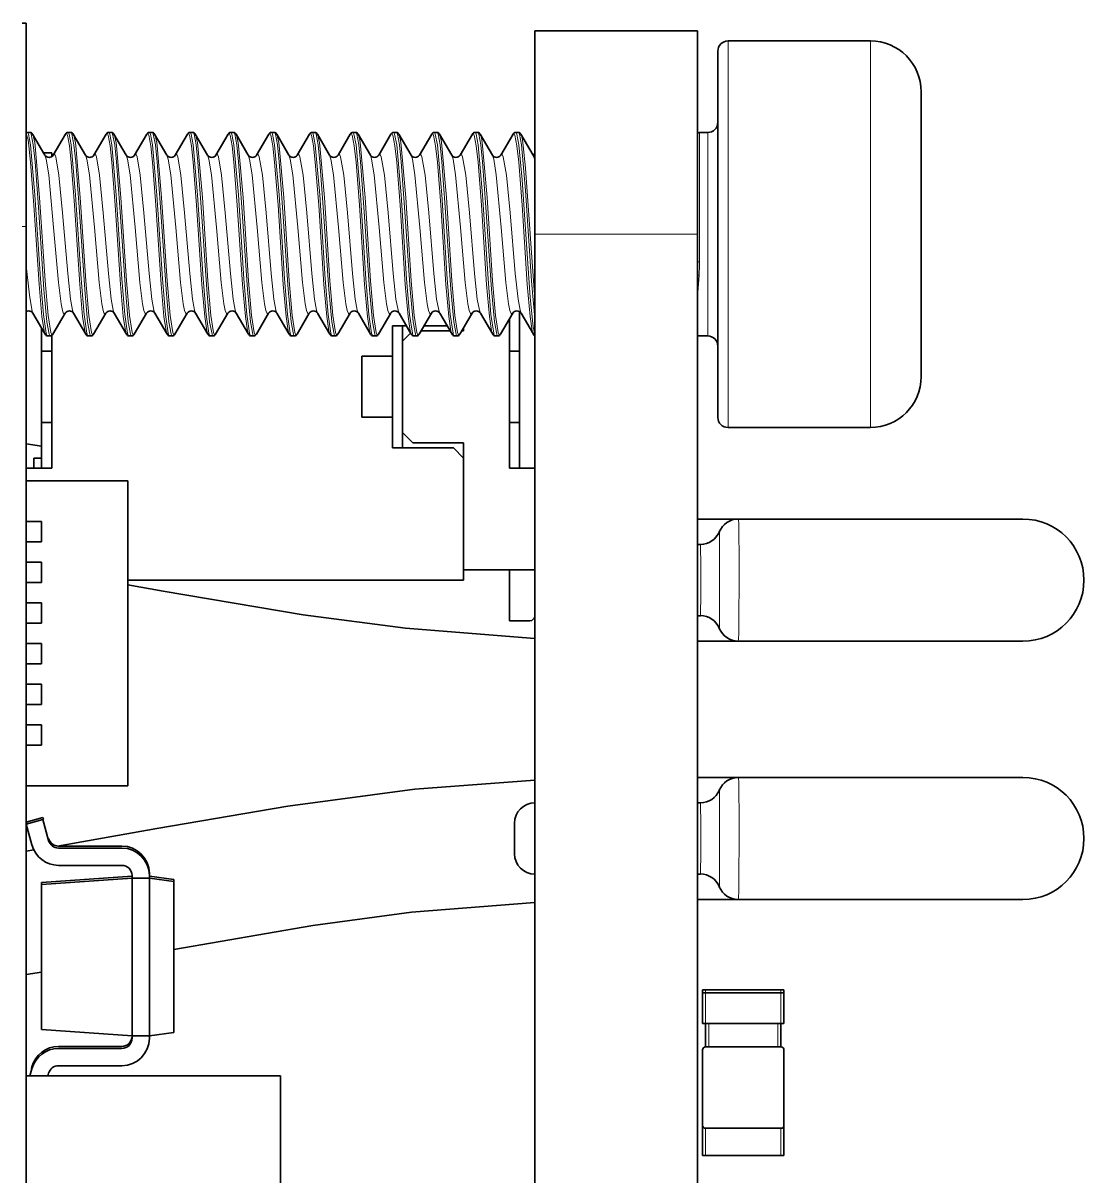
# Model space of a CAD drawing. Extents: x 370 to 946, y 143 to 764.
# Drawn here: x 832.48 to 842.91, y 425.09 to 436.43 of the extents above; entities that cross this region are included whole.
import ezdxf

# ---------------------------------------------------------------- set-up
doc = ezdxf.new("R2010")
doc.units = 0

msp = doc.modelspace()

# ---------------------------------------------------------------- linework, layer by layer
at = {"color": 7, "lineweight": 35, "ltscale": 0.001021}
msp.add_line((832.514, 436.432), (832.473, 436.432), dxfattribs=at)
at = {"color": 7, "lineweight": 35, "ltscale": 0.05}
for p, q in [((832.514, 434.432), (832.514, 436.432)), ((837.514, 434.356), (837.514, 436.356)), ((839.114, 434.356), (839.114, 436.356))]:
    msp.add_line(p, q, dxfattribs=at)
at = {"color": 7, "lineweight": 35, "ltscale": 0.039999}
msp.add_line((837.514, 436.356), (839.114, 436.356), dxfattribs=at)
at = {"color": 7, "lineweight": 13, "ltscale": 0.005815}
for p, q in [((839.414, 436.024), (839.414, 436.256)), ((840.814, 436.024), (840.814, 436.256))]:
    msp.add_line(p, q, dxfattribs=at)
at = {"color": 7, "lineweight": 35, "ltscale": 0.034999}
for p, q in [((839.414, 436.256), (840.814, 436.256)), ((839.414, 432.456), (840.814, 432.456))]:
    msp.add_line(p, q, dxfattribs=at)
at = {"color": 7, "lineweight": 35, "ltscale": 0.005508}
msp.add_line((839.314, 435.936), (839.314, 436.156), dxfattribs=at)
at = {"color": 7, "lineweight": 13, "ltscale": 0.089185}
for p, q in [((839.414, 432.456), (839.414, 436.024)), ((840.814, 432.456), (840.814, 436.024))]:
    msp.add_line(p, q, dxfattribs=at)
at = {"color": 7, "lineweight": 35, "ltscale": 0.084492}
msp.add_line((839.314, 432.556), (839.314, 435.936), dxfattribs=at)
at = {"color": 7, "lineweight": 35, "ltscale": 0.004285}
msp.add_line((841.314, 435.585), (841.314, 435.756), dxfattribs=at)
at = {"color": 7, "lineweight": 35, "ltscale": 0.065715}
msp.add_line((841.314, 432.956), (841.314, 435.585), dxfattribs=at)
at = {"color": 7, "lineweight": 35, "ltscale": 0.000277936}
msp.add_line((832.525, 435.356), (832.514, 435.354), dxfattribs=at)
at = {"color": 7, "lineweight": 35, "ltscale": 0.000669861}
for p, q in [((832.525, 435.356), (832.551, 435.356)), ((833.725, 435.356), (833.751, 435.356)), ((834.525, 435.356), (834.551, 435.356)), ((835.725, 435.356), (835.751, 435.356)), ((836.525, 435.356), (836.551, 435.356)), ((832.725, 433.356), (832.751, 433.356)), ((833.525, 433.356), (833.551, 433.356)), ((834.725, 433.356), (834.751, 433.356)), ((835.525, 433.356), (835.551, 433.356)), ((836.725, 433.356), (836.751, 433.356))]:
    msp.add_line(p, q, dxfattribs=at)
at = {"color": 7, "lineweight": 35, "ltscale": 0.006017}
for p, q in [((832.576, 435.34), (832.697, 435.132)), ((832.9, 435.34), (832.779, 435.132)), ((833.376, 435.34), (833.497, 435.132)), ((833.7, 435.34), (833.579, 435.132)), ((834.1, 435.34), (833.979, 435.132)), ((834.176, 435.34), (834.297, 435.132)), ((834.5, 435.34), (834.379, 435.132)), ((834.576, 435.34), (834.697, 435.132)), ((834.9, 435.34), (834.779, 435.132)), ((835.376, 435.34), (835.497, 435.132)), ((835.7, 435.34), (835.579, 435.132)), ((836.1, 435.34), (835.979, 435.132)), ((836.176, 435.34), (836.297, 435.132)), ((836.5, 435.34), (836.379, 435.132)), ((836.576, 435.34), (836.697, 435.132)), ((836.9, 435.34), (836.779, 435.132)), ((837.376, 435.34), (837.497, 435.132)), ((833.176, 433.373), (833.297, 433.581)), ((833.576, 433.373), (833.697, 433.581)), ((834.376, 433.373), (834.497, 433.581)), ((835.176, 433.373), (835.297, 433.581)), ((835.576, 433.373), (835.697, 433.581)), ((836.376, 433.373), (836.497, 433.581)), ((837.176, 433.373), (837.297, 433.581))]:
    msp.add_line(p, q, dxfattribs=at)
at = {"color": 7, "lineweight": 35, "ltscale": 0.000671387}
for p, q in [((832.925, 435.356), (832.951, 435.356)), ((833.325, 435.356), (833.351, 435.356)), ((834.125, 435.356), (834.151, 435.356)), ((834.925, 435.356), (834.951, 435.356)), ((835.325, 435.356), (835.351, 435.356)), ((836.125, 435.356), (836.151, 435.356)), ((836.925, 435.356), (836.951, 435.356)), ((837.325, 435.356), (837.351, 435.356)), ((833.125, 433.356), (833.151, 433.356)), ((833.925, 433.356), (833.951, 433.356)), ((834.325, 433.356), (834.351, 433.356)), ((835.125, 433.356), (835.151, 433.356)), ((835.925, 433.356), (835.951, 433.356)), ((836.325, 433.356), (836.351, 433.356)), ((837.125, 433.356), (837.151, 433.356))]:
    msp.add_line(p, q, dxfattribs=at)
at = {"color": 7, "lineweight": 35, "ltscale": 0.006018}
for p, q in [((832.976, 435.34), (833.097, 435.132)), ((833.3, 435.34), (833.179, 435.132)), ((833.776, 435.34), (833.897, 435.132)), ((834.976, 435.34), (835.097, 435.132)), ((835.3, 435.34), (835.179, 435.132)), ((835.776, 435.34), (835.897, 435.132)), ((836.976, 435.34), (837.097, 435.132)), ((837.3, 435.34), (837.179, 435.132)), ((832.7, 433.372), (832.579, 433.581)), ((832.776, 433.373), (832.897, 433.581)), ((833.1, 433.372), (832.979, 433.581)), ((833.5, 433.372), (833.379, 433.581)), ((833.9, 433.372), (833.779, 433.581)), ((833.976, 433.373), (834.097, 433.581)), ((834.7, 433.372), (834.579, 433.581)), ((834.776, 433.373), (834.897, 433.581)), ((835.1, 433.372), (834.979, 433.581)), ((835.5, 433.372), (835.379, 433.581)), ((835.9, 433.372), (835.779, 433.581)), ((835.976, 433.373), (836.097, 433.581)), ((836.7, 433.372), (836.579, 433.581)), ((836.776, 433.373), (836.897, 433.581)), ((837.1, 433.372), (836.979, 433.581)), ((837.5, 433.372), (837.379, 433.581))]:
    msp.add_line(p, q, dxfattribs=at)
at = {"color": 7, "lineweight": 13, "ltscale": 0.003061}
for p, q in [((839.134, 435.234), (839.134, 435.356)), ((839.214, 435.234), (839.214, 435.356))]:
    msp.add_line(p, q, dxfattribs=at)
at = {"color": 7, "lineweight": 35, "ltscale": 0.002}
msp.add_line((839.134, 435.356), (839.214, 435.356), dxfattribs=at)
at = {"color": 7, "lineweight": 13, "ltscale": 0.028771}
msp.add_line((839.134, 434.083), (839.134, 435.234), dxfattribs=at)
at = {"color": 7, "lineweight": 13, "ltscale": 0.046939}
msp.add_line((839.214, 433.356), (839.214, 435.234), dxfattribs=at)
at = {"color": 7, "lineweight": 35, "ltscale": 0.002022}
msp.add_line((832.683, 435.156), (832.764, 435.156), dxfattribs=at)
at = {"color": 7, "lineweight": 35, "ltscale": 0.000963593}
msp.add_line((832.764, 435.156), (832.764, 435.118), dxfattribs=at)
at = {"color": 7, "lineweight": 35, "ltscale": 0.000407353}
msp.add_line((837.486, 435.151), (837.499, 435.142), dxfattribs=at)
msp.add_line((837.486, 435.151), (837.499, 435.142), dxfattribs=at)
msp.add_line((837.486, 435.151), (837.499, 435.142), dxfattribs=at)
msp.add_line((837.486, 435.151), (837.499, 435.142), dxfattribs=at)
msp.add_line((837.486, 435.151), (837.499, 435.142), dxfattribs=at)
at = {"color": 7, "lineweight": 13, "ltscale": 0.001021}
msp.add_line((832.514, 434.432), (832.473, 434.432), dxfattribs=at)
at = {"color": 7, "lineweight": 35, "ltscale": 0.301142}
msp.add_line((832.514, 422.386), (832.514, 434.432), dxfattribs=at)
at = {"color": 7, "lineweight": 13, "ltscale": 0.039999}
msp.add_line((837.514, 434.356), (839.114, 434.356), dxfattribs=at)
at = {"color": 7, "lineweight": 35, "ltscale": 0.300027}
msp.add_line((837.514, 434.356), (837.514, 422.355), dxfattribs=at)
at = {"color": 7, "lineweight": 35, "ltscale": 0.300185}
msp.add_line((839.114, 434.356), (839.114, 422.349), dxfattribs=at)
at = {"color": 7, "lineweight": 13, "ltscale": 0.005372}
msp.add_line((839.13, 433.954), (839.114, 433.74), dxfattribs=at)
at = {"color": 7, "lineweight": 35, "ltscale": 0.006019}
for p, q in [((834.3, 433.372), (834.179, 433.581)), ((836.3, 433.372), (836.179, 433.581))]:
    msp.add_line(p, q, dxfattribs=at)
at = {"color": 7, "lineweight": 35, "ltscale": 0.036679}
msp.add_line((837.264, 432.056), (837.264, 433.524), dxfattribs=at)
msp.add_line((837.264, 432.056), (837.264, 433.524), dxfattribs=at)
at = {"color": 7, "lineweight": 35, "ltscale": 0.009713}
msp.add_line((837.364, 433.595), (837.364, 433.206), dxfattribs=at)
msp.add_line((837.364, 433.595), (837.364, 433.206), dxfattribs=at)
at = {"color": 7, "lineweight": 35, "ltscale": 0.005717}
msp.add_line((832.664, 433.435), (832.664, 433.206), dxfattribs=at)
at = {"color": 7, "lineweight": 35, "ltscale": 0.009468}
msp.add_line((832.664, 433.056), (832.664, 433.435), dxfattribs=at)
at = {"color": 7, "lineweight": 35, "ltscale": 0.0075}
for p, q in [((836.114, 433.456), (836.114, 433.156)), ((836.114, 433.156), (835.814, 433.156)), ((835.814, 432.556), (836.114, 432.556)), ((836.114, 432.556), (836.114, 432.256)), ((837.314, 428.566), (837.314, 428.266)), ((839.164, 426.898), (839.164, 426.598)), ((839.964, 426.898), (839.964, 426.598)), ((839.164, 425.598), (839.164, 425.298)), ((839.964, 425.598), (839.964, 425.298))]:
    msp.add_line(p, q, dxfattribs=at)
at = {"color": 7, "lineweight": 35, "ltscale": 0.003441}
msp.add_line((836.251, 433.456), (836.114, 433.456), dxfattribs=at)
at = {"color": 7, "lineweight": 35, "ltscale": 0.003751}
for p, q in [((836.214, 433.456), (836.214, 433.306)), ((836.214, 433.456), (836.214, 433.306)), ((837.514, 432.056), (837.364, 432.056)), ((837.364, 432.056), (837.514, 432.056)), ((832.514, 431.932), (832.664, 431.932)), ((832.514, 431.532), (832.664, 431.532)), ((832.664, 431.532), (832.514, 431.532)), ((832.514, 431.332), (832.664, 431.332)), ((832.664, 431.332), (832.514, 431.332)), ((832.514, 431.132), (832.664, 431.132)), ((832.664, 431.132), (832.514, 431.132)), ((832.514, 430.932), (832.664, 430.932)), ((832.664, 430.932), (832.514, 430.932)), ((832.514, 430.732), (832.664, 430.732)), ((832.664, 430.732), (832.514, 430.732)), ((832.514, 430.532), (832.664, 430.532)), ((832.664, 430.532), (832.514, 430.532)), ((832.514, 430.332), (832.664, 430.332)), ((832.664, 430.332), (832.514, 430.332)), ((832.514, 430.132), (832.664, 430.132)), ((832.664, 430.132), (832.514, 430.132)), ((832.514, 429.932), (832.664, 429.932)), ((832.664, 429.932), (832.514, 429.932)), ((832.514, 429.732), (832.664, 429.732)), ((832.664, 429.732), (832.514, 429.732)), ((832.514, 429.532), (832.664, 429.532)), ((832.664, 429.532), (832.514, 429.532)), ((832.514, 429.332), (832.664, 429.332)), ((832.664, 429.332), (832.514, 429.332))]:
    msp.add_line(p, q, dxfattribs=at)
at = {"color": 7, "lineweight": 35, "ltscale": 0.03}
for p, q in [((836.214, 433.456), (836.214, 432.256)), ((836.814, 430.956), (836.814, 432.156))]:
    msp.add_line(p, q, dxfattribs=at)
at = {"color": 7, "lineweight": 35, "ltscale": 0.007121}
for p, q in [((836.68, 433.406), (836.396, 433.406)), ((836.68, 433.406), (836.396, 433.406)), ((836.396, 433.406), (836.68, 433.406))]:
    msp.add_line(p, q, dxfattribs=at)
at = {"color": 7, "lineweight": 35, "ltscale": 0.005667}
msp.add_line((836.651, 433.456), (836.425, 433.456), dxfattribs=at)
at = {"color": 7, "lineweight": 35, "ltscale": 0.000453186}
for p, q in [((836.814, 433.406), (836.796, 433.406)), ((836.814, 433.406), (836.796, 433.406)), ((836.796, 433.406), (836.814, 433.406))]:
    msp.add_line(p, q, dxfattribs=at)
at = {"color": 7, "lineweight": 35, "ltscale": 0.000780487}
for p, q in [((836.814, 433.438), (836.814, 433.406)), ((836.814, 433.438), (836.814, 433.406)), ((836.814, 433.406), (836.814, 433.438))]:
    msp.add_line(p, q, dxfattribs=at)
at = {"color": 7, "lineweight": 35, "ltscale": 0.032584}
msp.add_line((832.764, 432.056), (832.764, 433.36), dxfattribs=at)
at = {"color": 7, "lineweight": 35, "ltscale": 0.002791}
msp.add_line((836.293, 433.385), (836.214, 433.306), dxfattribs=at)
msp.add_line((836.293, 433.385), (836.214, 433.306), dxfattribs=at)
msp.add_line((836.293, 433.385), (836.214, 433.306), dxfattribs=at)
at = {"color": 7, "lineweight": 35, "ltscale": 0.0225}
msp.add_line((836.214, 433.306), (836.214, 432.406), dxfattribs=at)
msp.add_line((836.214, 433.306), (836.214, 432.406), dxfattribs=at)
at = {"color": 7, "lineweight": 35, "ltscale": 0.000281082}
msp.add_line((839.125, 433.356), (839.114, 433.359), dxfattribs=at)
at = {"color": 7, "lineweight": 35, "ltscale": 0.002229}
msp.add_line((839.125, 433.356), (839.214, 433.356), dxfattribs=at)
at = {"color": 7, "lineweight": 35, "ltscale": 0.0175}
for p, q in [((832.664, 433.206), (832.664, 432.506)), ((832.764, 433.206), (832.764, 432.506)), ((836.214, 433.206), (836.214, 432.506)), ((836.214, 432.506), (836.214, 433.206)), ((837.364, 433.206), (837.364, 432.506)), ((837.364, 433.206), (837.364, 432.506)), ((837.514, 431.056), (836.814, 431.056)), ((837.514, 431.056), (836.814, 431.056))]:
    msp.add_line(p, q, dxfattribs=at)
at = {"color": 7, "lineweight": 35, "ltscale": 0.002499}
for p, q in [((832.764, 433.206), (832.664, 433.206)), ((837.264, 433.206), (837.364, 433.206)), ((837.264, 433.206), (837.364, 433.206)), ((832.764, 432.506), (832.664, 432.506)), ((837.364, 432.506), (837.264, 432.506)), ((837.364, 432.506), (837.264, 432.506)), ((837.364, 432.506), (837.264, 432.506)), ((837.364, 432.056), (837.264, 432.056))]:
    msp.add_line(p, q, dxfattribs=at)
at = {"color": 7, "lineweight": 35, "ltscale": 0.015}
for p, q in [((835.814, 433.156), (835.814, 432.556)), ((836.114, 432.556), (836.114, 433.156))]:
    msp.add_line(p, q, dxfattribs=at)
at = {"color": 7, "lineweight": 35, "ltscale": 0.0125}
for p, q in [((832.664, 432.656), (832.664, 432.156)), ((836.314, 432.306), (836.814, 432.306)), ((836.314, 432.306), (836.814, 432.306)), ((837.264, 430.556), (837.264, 431.056)), ((837.264, 430.556), (837.264, 431.056)), ((837.264, 430.556), (837.264, 431.056)), ((837.264, 430.556), (837.264, 431.056)), ((837.264, 430.556), (837.264, 431.056)), ((837.264, 430.556), (837.264, 431.056)), ((837.264, 430.556), (837.264, 431.056)), ((837.264, 430.556), (837.264, 431.056)), ((837.264, 430.556), (837.264, 431.056)), ((837.264, 430.556), (837.264, 431.056)), ((837.264, 430.556), (837.264, 431.056)), ((837.264, 430.556), (837.264, 431.056)), ((837.264, 430.556), (837.264, 431.056)), ((837.264, 430.556), (837.264, 431.056)), ((837.264, 430.556), (837.264, 431.056)), ((837.264, 430.556), (837.264, 431.056)), ((837.264, 430.556), (837.264, 431.056)), ((837.264, 430.556), (837.264, 431.056)), ((837.264, 430.556), (837.264, 431.056)), ((837.264, 430.556), (837.264, 431.056)), ((837.264, 430.556), (837.264, 431.056)), ((837.264, 430.556), (837.264, 431.056)), ((837.264, 430.556), (837.264, 431.056)), ((837.264, 430.556), (837.264, 431.056)), ((837.264, 430.556), (837.264, 431.056)), ((837.264, 430.556), (837.264, 431.056)), ((837.264, 430.556), (837.264, 431.056)), ((837.264, 430.556), (837.264, 431.056)), ((837.264, 430.556), (837.264, 431.056)), ((837.264, 430.556), (837.264, 431.056)), ((837.264, 430.556), (837.264, 431.056)), ((837.264, 430.556), (837.264, 431.056)), ((837.264, 430.556), (837.264, 431.056)), ((837.264, 430.556), (837.264, 431.056)), ((837.264, 430.556), (837.264, 431.056)), ((837.264, 430.556), (837.264, 431.056)), ((837.264, 430.556), (837.264, 431.056))]:
    msp.add_line(p, q, dxfattribs=at)
at = {"color": 7, "lineweight": 35, "ltscale": 0.01125}
for p, q in [((832.664, 432.506), (832.664, 432.056)), ((837.364, 432.506), (837.364, 432.056)), ((837.364, 432.506), (837.364, 432.056)), ((837.514, 430.606), (837.514, 431.056)), ((837.514, 430.606), (837.514, 431.056))]:
    msp.add_line(p, q, dxfattribs=at)
at = {"color": 7, "lineweight": 35, "ltscale": 0.003535}
for p, q in [((836.214, 432.406), (836.314, 432.306)), ((836.214, 432.406), (836.314, 432.306)), ((836.214, 432.406), (836.314, 432.306)), ((836.814, 432.156), (836.714, 432.256))]:
    msp.add_line(p, q, dxfattribs=at)
at = {"color": 7, "lineweight": 35, "ltscale": 0.00375}
for p, q in [((836.214, 432.406), (836.214, 432.256)), ((836.214, 432.406), (836.214, 432.256)), ((836.814, 432.306), (836.814, 432.156)), ((836.814, 432.306), (836.814, 432.156)), ((836.814, 432.306), (836.814, 432.156))]:
    msp.add_line(p, q, dxfattribs=at)
at = {"color": 7, "lineweight": 35, "ltscale": 0.003796}
for p, q in [((832.664, 432.272), (832.514, 432.295)), ((832.664, 427.101), (832.514, 427.078))]:
    msp.add_line(p, q, dxfattribs=at)
at = {"color": 7, "lineweight": 35, "ltscale": 0.001875}
msp.add_line((832.589, 432.156), (832.664, 432.156), dxfattribs=at)
at = {"color": 7, "lineweight": 35, "ltscale": 0.0025}
msp.add_line((832.589, 432.156), (832.589, 432.056), dxfattribs=at)
at = {"color": 7, "lineweight": 35, "ltscale": 0.015001}
msp.add_line((836.114, 432.256), (836.714, 432.256), dxfattribs=at)
at = {"color": 7, "lineweight": 35, "ltscale": 0.00625}
for p, q in [((832.514, 432.056), (832.764, 432.056)), ((837.514, 432.056), (837.264, 432.056)), ((837.514, 432.056), (837.264, 432.056))]:
    msp.add_line(p, q, dxfattribs=at)
at = {"color": 7, "lineweight": 35, "ltscale": 0.003749}
msp.add_line((837.364, 432.056), (837.514, 432.056), dxfattribs=at)
at = {"color": 7, "lineweight": 35, "ltscale": 0.025}
for p, q in [((837.514, 432.056), (837.514, 431.056)), ((837.514, 432.056), (837.514, 431.056)), ((833.514, 431.932), (832.514, 431.932)), ((833.514, 428.932), (832.514, 428.932))]:
    msp.add_line(p, q, dxfattribs=at)
at = {"color": 7, "lineweight": 35, "ltscale": 0.075}
msp.add_line((833.514, 431.932), (833.514, 428.932), dxfattribs=at)
at = {"color": 7, "lineweight": 35, "ltscale": 0.005}
for p, q in [((832.664, 431.332), (832.664, 431.532)), ((832.664, 431.332), (832.664, 431.532)), ((832.664, 430.932), (832.664, 431.132)), ((832.664, 430.932), (832.664, 431.132)), ((832.664, 430.532), (832.664, 430.732)), ((832.664, 430.532), (832.664, 430.732)), ((837.464, 430.556), (837.264, 430.556)), ((837.464, 430.556), (837.264, 430.556)), ((832.664, 430.132), (832.664, 430.332)), ((832.664, 430.132), (832.664, 430.332)), ((832.664, 429.732), (832.664, 429.932)), ((832.664, 429.732), (832.664, 429.932)), ((832.664, 429.332), (832.664, 429.532)), ((832.664, 429.332), (832.664, 429.532))]:
    msp.add_line(p, q, dxfattribs=at)
at = {"color": 7, "lineweight": 35, "ltscale": 0.08}
for p, q in [((839.114, 431.556), (842.314, 431.556)), ((839.114, 429.016), (842.314, 429.016))]:
    msp.add_line(p, q, dxfattribs=at)
at = {"color": 7, "lineweight": 35, "ltscale": 0.07}
for p, q in [((839.514, 431.556), (842.314, 431.556)), ((839.514, 430.356), (842.314, 430.356)), ((839.514, 429.016), (842.314, 429.016)), ((839.514, 427.816), (842.314, 427.816))]:
    msp.add_line(p, q, dxfattribs=at)
at = {"color": 7, "lineweight": 35, "ltscale": 0.00072937}
for p, q in [((839.143, 431.306), (839.114, 431.306)), ((839.143, 430.606), (839.114, 430.606)), ((839.143, 428.766), (839.114, 428.766)), ((839.143, 428.066), (839.114, 428.066))]:
    msp.add_line(p, q, dxfattribs=at)
at = {"color": 7, "lineweight": 35, "ltscale": 0.0825}
msp.add_line((836.814, 430.956), (833.514, 430.956), dxfattribs=at)
at = {"color": 7, "lineweight": 35, "ltscale": 0.010001}
for p, q in [((839.114, 430.356), (839.514, 430.356)), ((839.114, 427.816), (839.514, 427.816))]:
    msp.add_line(p, q, dxfattribs=at)
at = {"color": 7, "lineweight": 13, "ltscale": 0.0175}
msp.add_line((837.514, 428.766), (837.514, 428.066), dxfattribs=at)
at = {"color": 7, "lineweight": 35, "ltscale": 0.004249}
for p, q in [((832.678, 428.622), (832.514, 428.578)), ((832.678, 428.602), (832.514, 428.558))]:
    msp.add_line(p, q, dxfattribs=at)
at = {"color": 7, "lineweight": 35, "ltscale": 0.000482656}
for p, q in [((832.514, 428.578), (832.519, 428.559)), ((832.564, 426.153), (832.569, 426.172))]:
    msp.add_line(p, q, dxfattribs=at)
at = {"color": 7, "lineweight": 35, "ltscale": 0.005329}
for p, q in [((832.514, 428.558), (832.569, 428.352)), ((832.733, 428.396), (832.678, 428.602))]:
    msp.add_line(p, q, dxfattribs=at)
at = {"color": 7, "lineweight": 35, "ltscale": 0.000483393}
msp.add_line((832.683, 428.603), (832.678, 428.622), dxfattribs=at)
at = {"color": 7, "lineweight": 35, "ltscale": 0.001848}
msp.add_line((832.587, 428.304), (832.514, 428.292), dxfattribs=at)
at = {"color": 7, "lineweight": 35, "ltscale": 0.015601}
for p, q in [((833.454, 428.342), (832.83, 428.342)), ((833.454, 428.322), (832.83, 428.322)), ((832.83, 428.152), (833.454, 428.152)), ((832.83, 426.372), (833.454, 426.372)), ((832.83, 426.352), (833.454, 426.352)), ((833.454, 426.182), (832.83, 426.182))]:
    msp.add_line(p, q, dxfattribs=at)
at = {"color": 7, "lineweight": 35, "ltscale": 0.00062561}
for p, q in [((833.724, 428.047), (833.724, 428.072)), ((833.554, 426.452), (833.554, 426.477)), ((833.724, 426.477), (833.724, 426.452))]:
    msp.add_line(p, q, dxfattribs=at)
at = {"color": 7, "lineweight": 35, "ltscale": 0.022303}
for p, q in [((832.664, 427.984), (833.554, 428.047)), ((832.664, 427.964), (833.554, 428.027)), ((832.664, 426.539), (833.554, 426.477))]:
    msp.add_line(p, q, dxfattribs=at)
at = {"color": 7, "lineweight": 35, "ltscale": 0.000499725}
for p, q in [((832.664, 427.964), (832.664, 427.984)), ((833.554, 428.047), (833.554, 428.027)), ((833.964, 428.013), (833.964, 427.993))]:
    msp.add_line(p, q, dxfattribs=at)
at = {"color": 7, "lineweight": 35, "ltscale": 0.035638}
msp.add_line((832.664, 426.539), (832.664, 427.964), dxfattribs=at)
at = {"color": 7, "lineweight": 35, "ltscale": 0.000624847}
for p, q in [((833.554, 428.052), (833.554, 428.027)), ((833.724, 428.027), (833.724, 428.052))]:
    msp.add_line(p, q, dxfattribs=at)
at = {"color": 7, "lineweight": 35, "ltscale": 0.03875}
for p, q in [((833.554, 428.027), (833.554, 426.477)), ((833.724, 428.027), (833.724, 426.477))]:
    msp.add_line(p, q, dxfattribs=at)
at = {"color": 7, "lineweight": 35, "ltscale": 0.004251}
for p, q in [((833.724, 428.027), (833.554, 428.027)), ((833.724, 428.027), (833.554, 428.027)), ((833.724, 426.477), (833.554, 426.477))]:
    msp.add_line(p, q, dxfattribs=at)
at = {"color": 7, "lineweight": 35, "ltscale": 0.006059}
for p, q in [((833.964, 428.013), (833.724, 428.047)), ((833.964, 427.993), (833.724, 428.027)), ((833.964, 426.51), (833.724, 426.477))]:
    msp.add_line(p, q, dxfattribs=at)
at = {"color": 7, "lineweight": 35, "ltscale": 0.037064}
msp.add_line((833.964, 427.993), (833.964, 426.51), dxfattribs=at)
at = {"color": 7, "lineweight": 35, "ltscale": 0.000749207}
for p, q in [((839.164, 426.928), (839.194, 426.928)), ((839.164, 426.898), (839.194, 426.898)), ((839.164, 426.598), (839.194, 426.598)), ((839.164, 425.298), (839.194, 425.298))]:
    msp.add_line(p, q, dxfattribs=at)
at = {"color": 7, "lineweight": 35, "ltscale": 0.000762177}
for p, q in [((839.164, 426.928), (839.164, 426.898)), ((839.964, 426.928), (839.964, 426.898))]:
    msp.add_line(p, q, dxfattribs=at)
at = {"color": 7, "lineweight": 35, "ltscale": 0.0185}
for p, q in [((839.194, 426.928), (839.934, 426.928)), ((839.194, 426.898), (839.934, 426.898)), ((839.194, 426.598), (839.934, 426.598)), ((839.164, 426.337), (839.164, 425.597)), ((839.194, 426.367), (839.934, 426.367)), ((839.964, 426.337), (839.964, 425.597)), ((839.194, 425.567), (839.934, 425.567)), ((839.194, 425.298), (839.934, 425.298))]:
    msp.add_line(p, q, dxfattribs=at)
at = {"color": 7, "lineweight": 13, "ltscale": 0.000762177}
for p, q in [((839.194, 426.928), (839.194, 426.898)), ((839.934, 426.928), (839.934, 426.898))]:
    msp.add_line(p, q, dxfattribs=at)
at = {"color": 7, "lineweight": 13, "ltscale": 0.0075}
for p, q in [((839.194, 426.898), (839.194, 426.598)), ((839.934, 426.898), (839.934, 426.598))]:
    msp.add_line(p, q, dxfattribs=at)
at = {"color": 7, "lineweight": 35, "ltscale": 0.000750732}
for p, q in [((839.964, 426.928), (839.934, 426.928)), ((839.964, 426.898), (839.934, 426.898)), ((839.964, 426.598), (839.934, 426.598)), ((839.964, 425.298), (839.934, 425.298))]:
    msp.add_line(p, q, dxfattribs=at)
at = {"color": 7, "lineweight": 35, "ltscale": 0.005755}
for p, q in [((839.194, 426.598), (839.194, 426.367)), ((839.934, 426.598), (839.934, 426.367))]:
    msp.add_line(p, q, dxfattribs=at)
at = {"color": 7, "lineweight": 13, "ltscale": 0.005755}
for p, q in [((839.224, 426.598), (839.224, 426.367)), ((839.904, 426.598), (839.904, 426.367))]:
    msp.add_line(p, q, dxfattribs=at)
at = {"color": 7, "lineweight": 35, "ltscale": 0.001809}
msp.add_line((832.55, 426.082), (832.569, 426.152), dxfattribs=at)
at = {"color": 7, "lineweight": 35, "ltscale": 0.0625}
msp.add_line((835.014, 426.082), (832.514, 426.082), dxfattribs=at)
at = {"color": 7, "lineweight": 35, "ltscale": 0.000669555}
msp.add_line((832.733, 426.108), (832.726, 426.082), dxfattribs=at)
at = {"color": 7, "lineweight": 35, "ltscale": 0.092845}
msp.add_line((835.014, 426.082), (835.014, 422.368), dxfattribs=at)
at = {"color": 7, "lineweight": 13, "ltscale": 0.006746}
for p, q in [((839.194, 425.567), (839.194, 425.298)), ((839.934, 425.567), (839.934, 425.298))]:
    msp.add_line(p, q, dxfattribs=at)
at = {"color": 7, "lineweight": 13}
for points in [[(832.556, 435.234), (832.536, 435.339), (832.53, 435.353), (832.526, 435.356), (832.525, 435.356)], [(832.583, 435.234), (832.563, 435.339), (832.557, 435.353), (832.553, 435.356), (832.552, 435.356)], [(832.939, 435.225), (832.919, 435.329), (832.912, 435.343), (832.909, 435.346), (832.907, 435.346)], [(832.956, 435.234), (832.936, 435.339), (832.93, 435.353), (832.926, 435.356), (832.924, 435.356)], [(832.983, 435.234), (832.963, 435.339), (832.957, 435.353), (832.953, 435.356), (832.951, 435.356)], [(833.339, 435.225), (833.319, 435.329), (833.312, 435.343), (833.309, 435.346), (833.307, 435.346)], [(833.356, 435.234), (833.336, 435.339), (833.33, 435.353), (833.326, 435.356), (833.325, 435.356)], [(833.383, 435.234), (833.363, 435.339), (833.357, 435.353), (833.353, 435.356), (833.352, 435.356)], [(833.739, 435.225), (833.719, 435.329), (833.712, 435.343), (833.709, 435.346), (833.707, 435.346)], [(833.756, 435.234), (833.736, 435.339), (833.73, 435.353), (833.726, 435.356), (833.724, 435.356)], [(833.783, 435.234), (833.763, 435.339), (833.757, 435.353), (833.753, 435.356), (833.751, 435.356)], [(834.139, 435.225), (834.119, 435.329), (834.112, 435.343), (834.109, 435.346), (834.107, 435.346)], [(834.156, 435.234), (834.136, 435.339), (834.13, 435.353), (834.126, 435.356), (834.125, 435.356)], [(834.183, 435.234), (834.163, 435.339), (834.157, 435.353), (834.153, 435.356), (834.151, 435.356)], [(834.539, 435.225), (834.519, 435.329), (834.512, 435.343), (834.509, 435.346), (834.507, 435.346)], [(834.556, 435.234), (834.536, 435.339), (834.53, 435.353), (834.526, 435.356), (834.525, 435.356)], [(834.583, 435.234), (834.563, 435.339), (834.557, 435.353), (834.553, 435.356), (834.552, 435.356)], [(834.939, 435.225), (834.919, 435.329), (834.912, 435.343), (834.909, 435.346), (834.907, 435.346)], [(834.956, 435.234), (834.936, 435.339), (834.93, 435.353), (834.926, 435.356), (834.924, 435.356)], [(834.983, 435.234), (834.963, 435.339), (834.957, 435.353), (834.953, 435.356), (834.951, 435.356)], [(835.339, 435.225), (835.319, 435.329), (835.312, 435.343), (835.309, 435.346), (835.307, 435.346)], [(835.356, 435.234), (835.336, 435.339), (835.33, 435.353), (835.326, 435.356), (835.325, 435.356)], [(835.383, 435.234), (835.363, 435.339), (835.357, 435.353), (835.353, 435.356), (835.352, 435.356)], [(835.739, 435.225), (835.719, 435.329), (835.712, 435.343), (835.709, 435.346), (835.707, 435.346)], [(835.756, 435.234), (835.736, 435.339), (835.73, 435.353), (835.726, 435.356), (835.724, 435.356)], [(835.783, 435.234), (835.763, 435.339), (835.757, 435.353), (835.753, 435.356), (835.751, 435.356)], [(836.139, 435.225), (836.119, 435.329), (836.112, 435.343), (836.109, 435.346), (836.107, 435.346)], [(836.156, 435.234), (836.136, 435.339), (836.13, 435.353), (836.126, 435.356), (836.125, 435.356)], [(836.183, 435.234), (836.163, 435.339), (836.157, 435.353), (836.153, 435.356), (836.151, 435.356)], [(836.539, 435.225), (836.519, 435.329), (836.512, 435.343), (836.509, 435.346), (836.507, 435.346)], [(836.556, 435.234), (836.536, 435.339), (836.53, 435.353), (836.526, 435.356), (836.525, 435.356)], [(836.583, 435.234), (836.563, 435.339), (836.557, 435.353), (836.553, 435.356), (836.552, 435.356)], [(836.939, 435.225), (836.919, 435.329), (836.912, 435.343), (836.909, 435.346), (836.907, 435.346)], [(836.956, 435.234), (836.936, 435.339), (836.93, 435.353), (836.926, 435.356), (836.924, 435.356)], [(836.983, 435.234), (836.963, 435.339), (836.957, 435.353), (836.953, 435.356), (836.951, 435.356)], [(837.339, 435.225), (837.319, 435.329), (837.312, 435.343), (837.309, 435.346), (837.307, 435.346)], [(837.356, 435.234), (837.336, 435.339), (837.33, 435.353), (837.326, 435.356), (837.325, 435.356)], [(837.383, 435.234), (837.363, 435.339), (837.357, 435.353), (837.353, 435.356), (837.352, 435.356)], [(832.7, 433.372), (832.689, 433.406), (832.668, 433.546), (832.64, 433.863), (832.589, 434.642), (832.556, 435.065), (832.539, 435.225)], [(832.724, 433.356), (832.723, 433.357), (832.72, 433.359), (832.716, 433.365), (832.71, 433.382), (832.683, 433.566), (832.654, 433.916), (832.599, 434.743), (832.556, 435.234)], [(832.751, 433.356), (832.75, 433.357), (832.748, 433.358), (832.745, 433.361), (832.74, 433.373), (832.717, 433.495), (832.688, 433.811), (832.634, 434.622), (832.601, 435.066), (832.583, 435.234)], [(832.769, 433.366), (832.767, 433.367), (832.764, 433.369), (832.761, 433.374), (832.755, 433.39), (832.728, 433.558), (832.699, 433.898), (832.645, 434.716), (832.601, 435.226)], [(833.1, 433.372), (833.089, 433.406), (833.068, 433.546), (833.04, 433.863), (832.989, 434.642), (832.956, 435.065), (832.939, 435.225)], [(833.125, 433.356), (833.123, 433.357), (833.12, 433.359), (833.116, 433.365), (833.11, 433.382), (833.083, 433.566), (833.054, 433.916), (832.999, 434.743), (832.956, 435.234)], [(833.151, 433.356), (833.15, 433.357), (833.148, 433.358), (833.145, 433.361), (833.14, 433.373), (833.117, 433.495), (833.088, 433.811), (833.034, 434.622), (833.001, 435.066), (832.983, 435.234)], [(833.169, 433.366), (833.167, 433.367), (833.164, 433.369), (833.161, 433.374), (833.155, 433.39), (833.128, 433.558), (833.099, 433.898), (833.045, 434.716), (833.001, 435.226)], [(833.5, 433.372), (833.489, 433.406), (833.468, 433.546), (833.44, 433.863), (833.389, 434.642), (833.356, 435.065), (833.339, 435.225)], [(833.525, 433.356), (833.523, 433.357), (833.52, 433.359), (833.516, 433.365), (833.51, 433.382), (833.483, 433.566), (833.454, 433.916), (833.399, 434.743), (833.356, 435.234)], [(833.552, 433.356), (833.55, 433.357), (833.548, 433.358), (833.545, 433.361), (833.54, 433.373), (833.517, 433.495), (833.488, 433.811), (833.434, 434.622), (833.401, 435.066), (833.383, 435.234)], [(833.569, 433.366), (833.567, 433.367), (833.564, 433.369), (833.561, 433.374), (833.555, 433.39), (833.528, 433.558), (833.499, 433.898), (833.445, 434.716), (833.401, 435.226)], [(833.9, 433.372), (833.889, 433.406), (833.868, 433.546), (833.84, 433.863), (833.789, 434.642), (833.756, 435.065), (833.739, 435.225)], [(833.924, 433.356), (833.923, 433.357), (833.92, 433.359), (833.917, 433.365), (833.91, 433.382), (833.883, 433.566), (833.854, 433.916), (833.799, 434.743), (833.756, 435.234)], [(833.951, 433.356), (833.95, 433.357), (833.948, 433.358), (833.945, 433.361), (833.94, 433.373), (833.917, 433.495), (833.888, 433.811), (833.834, 434.622), (833.801, 435.066), (833.783, 435.234)], [(833.969, 433.366), (833.967, 433.367), (833.964, 433.369), (833.961, 433.374), (833.955, 433.39), (833.928, 433.558), (833.899, 433.898), (833.845, 434.716), (833.801, 435.226)], [(834.3, 433.372), (834.289, 433.406), (834.268, 433.546), (834.24, 433.863), (834.189, 434.642), (834.156, 435.065), (834.139, 435.225)], [(834.325, 433.356), (834.323, 433.357), (834.32, 433.359), (834.316, 433.365), (834.31, 433.382), (834.283, 433.566), (834.254, 433.916), (834.199, 434.743), (834.156, 435.234)], [(834.352, 433.356), (834.35, 433.357), (834.348, 433.358), (834.345, 433.361), (834.34, 433.373), (834.317, 433.495), (834.288, 433.811), (834.234, 434.622), (834.201, 435.066), (834.183, 435.234)], [(834.369, 433.366), (834.367, 433.367), (834.364, 433.369), (834.361, 433.374), (834.355, 433.39), (834.328, 433.558), (834.299, 433.898), (834.245, 434.716), (834.201, 435.226)], [(834.7, 433.372), (834.689, 433.406), (834.668, 433.546), (834.64, 433.863), (834.589, 434.642), (834.556, 435.065), (834.539, 435.225)], [(834.724, 433.356), (834.723, 433.357), (834.72, 433.359), (834.716, 433.365), (834.71, 433.382), (834.683, 433.566), (834.654, 433.916), (834.599, 434.743), (834.556, 435.234)], [(834.751, 433.356), (834.75, 433.357), (834.748, 433.358), (834.745, 433.361), (834.74, 433.373), (834.717, 433.495), (834.688, 433.811), (834.634, 434.622), (834.601, 435.066), (834.583, 435.234)], [(834.769, 433.366), (834.767, 433.367), (834.764, 433.369), (834.761, 433.374), (834.755, 433.39), (834.728, 433.558), (834.699, 433.898), (834.645, 434.716), (834.601, 435.226)], [(835.1, 433.372), (835.089, 433.406), (835.068, 433.546), (835.04, 433.863), (834.989, 434.642), (834.956, 435.065), (834.939, 435.225)], [(835.125, 433.356), (835.123, 433.357), (835.12, 433.359), (835.116, 433.365), (835.11, 433.382), (835.083, 433.566), (835.054, 433.916), (834.999, 434.743), (834.956, 435.234)], [(835.151, 433.356), (835.15, 433.357), (835.148, 433.358), (835.145, 433.361), (835.14, 433.373), (835.117, 433.495), (835.088, 433.811), (835.034, 434.622), (835.001, 435.066), (834.983, 435.234)], [(835.169, 433.366), (835.167, 433.367), (835.164, 433.369), (835.161, 433.374), (835.155, 433.39), (835.128, 433.558), (835.099, 433.898), (835.045, 434.716), (835.001, 435.226)], [(835.5, 433.372), (835.489, 433.406), (835.468, 433.546), (835.44, 433.863), (835.389, 434.642), (835.356, 435.065), (835.339, 435.225)], [(835.525, 433.356), (835.523, 433.357), (835.52, 433.359), (835.516, 433.365), (835.51, 433.382), (835.483, 433.566), (835.454, 433.916), (835.399, 434.743), (835.356, 435.234)], [(835.552, 433.356), (835.55, 433.357), (835.548, 433.358), (835.545, 433.361), (835.54, 433.373), (835.517, 433.495), (835.488, 433.811), (835.434, 434.622), (835.401, 435.066), (835.383, 435.234)], [(835.569, 433.366), (835.567, 433.367), (835.564, 433.369), (835.561, 433.374), (835.555, 433.39), (835.528, 433.558), (835.499, 433.898), (835.445, 434.716), (835.401, 435.226)], [(835.9, 433.372), (835.889, 433.406), (835.868, 433.546), (835.84, 433.863), (835.789, 434.642), (835.756, 435.065), (835.739, 435.225)], [(835.924, 433.356), (835.923, 433.357), (835.92, 433.359), (835.917, 433.365), (835.91, 433.382), (835.883, 433.566), (835.854, 433.916), (835.799, 434.743), (835.756, 435.234)], [(835.951, 433.356), (835.95, 433.357), (835.948, 433.358), (835.945, 433.361), (835.94, 433.373), (835.917, 433.495), (835.888, 433.811), (835.834, 434.622), (835.801, 435.066), (835.783, 435.234)], [(835.969, 433.366), (835.967, 433.367), (835.964, 433.369), (835.961, 433.374), (835.955, 433.39), (835.928, 433.558), (835.899, 433.898), (835.845, 434.716), (835.801, 435.226)], [(836.3, 433.372), (836.289, 433.406), (836.268, 433.546), (836.24, 433.863), (836.189, 434.642), (836.156, 435.065), (836.139, 435.225)], [(836.325, 433.356), (836.323, 433.357), (836.32, 433.359), (836.316, 433.365), (836.31, 433.382), (836.283, 433.566), (836.254, 433.916), (836.199, 434.743), (836.156, 435.234)], [(836.352, 433.356), (836.35, 433.357), (836.348, 433.358), (836.345, 433.361), (836.34, 433.373), (836.317, 433.495), (836.288, 433.811), (836.234, 434.622), (836.201, 435.066), (836.183, 435.234)], [(836.369, 433.366), (836.367, 433.367), (836.364, 433.369), (836.361, 433.374), (836.355, 433.39), (836.328, 433.558), (836.299, 433.898), (836.245, 434.716), (836.201, 435.226)], [(836.7, 433.372), (836.689, 433.406), (836.668, 433.546), (836.64, 433.863), (836.589, 434.642), (836.556, 435.065), (836.539, 435.225)], [(836.724, 433.356), (836.723, 433.357), (836.72, 433.359), (836.716, 433.365), (836.71, 433.382), (836.683, 433.566), (836.654, 433.916), (836.599, 434.743), (836.556, 435.234)], [(836.751, 433.356), (836.75, 433.357), (836.748, 433.358), (836.745, 433.361), (836.74, 433.373), (836.717, 433.495), (836.688, 433.811), (836.634, 434.622), (836.601, 435.066), (836.583, 435.234)], [(836.769, 433.366), (836.767, 433.367), (836.764, 433.369), (836.761, 433.374), (836.755, 433.39), (836.728, 433.558), (836.699, 433.898), (836.645, 434.716), (836.601, 435.226)], [(837.1, 433.372), (837.089, 433.406), (837.068, 433.546), (837.04, 433.863), (836.989, 434.642), (836.956, 435.065), (836.939, 435.225)], [(837.125, 433.356), (837.123, 433.357), (837.12, 433.359), (837.116, 433.365), (837.11, 433.382), (837.083, 433.566), (837.054, 433.916), (836.999, 434.743), (836.956, 435.234)], [(837.151, 433.356), (837.15, 433.357), (837.148, 433.358), (837.145, 433.361), (837.14, 433.373), (837.117, 433.495), (837.088, 433.811), (837.034, 434.622), (837.001, 435.066), (836.983, 435.234)], [(837.169, 433.366), (837.167, 433.367), (837.164, 433.369), (837.161, 433.374), (837.155, 433.39), (837.128, 433.558), (837.099, 433.898), (837.045, 434.716), (837.001, 435.226)], [(837.5, 433.372), (837.489, 433.406), (837.468, 433.546), (837.44, 433.863), (837.389, 434.642), (837.356, 435.065), (837.339, 435.225)], [(837.514, 433.371), (837.497, 433.446), (837.467, 433.735), (837.428, 434.306), (837.389, 434.89), (837.356, 435.234)], [(837.514, 433.527), (837.482, 433.893), (837.423, 434.787), (837.383, 435.234)], [(837.514, 433.714), (837.469, 434.361), (837.423, 435.006), (837.401, 435.226)], [(832.697, 435.132), (832.71, 435.094), (832.734, 434.941), (832.783, 434.423), (832.83, 433.881), (832.856, 433.673), (832.87, 433.605), (832.878, 433.583), (832.882, 433.577), (832.886, 433.573), (832.888, 433.573)], [(832.788, 435.14), (832.791, 435.139), (832.793, 435.137), (832.797, 435.132), (832.803, 435.118), (832.835, 434.937), (832.871, 434.567), (832.921, 433.969), (832.949, 433.718), (832.969, 433.609), (832.979, 433.581)], [(833.097, 435.132), (833.11, 435.094), (833.134, 434.941), (833.183, 434.423), (833.229, 433.881), (833.256, 433.673), (833.27, 433.605), (833.278, 433.583), (833.282, 433.577), (833.286, 433.573), (833.288, 433.573)], [(833.188, 435.14), (833.191, 435.139), (833.193, 435.137), (833.197, 435.132), (833.203, 435.118), (833.235, 434.937), (833.271, 434.567), (833.321, 433.969), (833.349, 433.718), (833.369, 433.609), (833.379, 433.581)], [(833.497, 435.132), (833.51, 435.094), (833.534, 434.941), (833.583, 434.423), (833.63, 433.881), (833.656, 433.673), (833.67, 433.605), (833.678, 433.583), (833.682, 433.577), (833.686, 433.573), (833.688, 433.573)], [(833.588, 435.14), (833.591, 435.139), (833.593, 435.137), (833.597, 435.132), (833.603, 435.118), (833.635, 434.937), (833.671, 434.567), (833.721, 433.969), (833.749, 433.718), (833.769, 433.609), (833.779, 433.581)], [(833.897, 435.132), (833.91, 435.094), (833.934, 434.941), (833.983, 434.423), (834.03, 433.881), (834.056, 433.673), (834.07, 433.605), (834.078, 433.583), (834.082, 433.577), (834.086, 433.573), (834.088, 433.573)], [(833.988, 435.14), (833.991, 435.139), (833.993, 435.137), (833.997, 435.132), (834.003, 435.118), (834.035, 434.937), (834.071, 434.567), (834.121, 433.969), (834.149, 433.718), (834.169, 433.609), (834.179, 433.581)], [(834.297, 435.132), (834.31, 435.094), (834.334, 434.941), (834.383, 434.423), (834.43, 433.881), (834.456, 433.673), (834.47, 433.605), (834.478, 433.583), (834.482, 433.577), (834.486, 433.573), (834.488, 433.573)], [(834.388, 435.14), (834.391, 435.139), (834.393, 435.137), (834.397, 435.132), (834.403, 435.118), (834.435, 434.937), (834.471, 434.567), (834.521, 433.969), (834.549, 433.718), (834.569, 433.609), (834.579, 433.581)], [(834.697, 435.132), (834.71, 435.094), (834.734, 434.941), (834.783, 434.423), (834.83, 433.881), (834.856, 433.673), (834.87, 433.605), (834.878, 433.583), (834.882, 433.577), (834.886, 433.573), (834.888, 433.573)], [(834.788, 435.14), (834.791, 435.139), (834.793, 435.137), (834.797, 435.132), (834.803, 435.118), (834.835, 434.937), (834.871, 434.567), (834.921, 433.969), (834.949, 433.718), (834.969, 433.609), (834.979, 433.581)], [(835.097, 435.132), (835.11, 435.094), (835.134, 434.941), (835.183, 434.423), (835.229, 433.881), (835.256, 433.673), (835.27, 433.605), (835.278, 433.583), (835.282, 433.577), (835.286, 433.573), (835.288, 433.573)], [(835.188, 435.14), (835.191, 435.139), (835.193, 435.137), (835.197, 435.132), (835.203, 435.118), (835.235, 434.937), (835.271, 434.567), (835.321, 433.969), (835.349, 433.718), (835.369, 433.609), (835.379, 433.581)], [(835.497, 435.132), (835.51, 435.094), (835.534, 434.941), (835.583, 434.423), (835.63, 433.881), (835.656, 433.673), (835.67, 433.605), (835.678, 433.583), (835.682, 433.577), (835.686, 433.573), (835.688, 433.573)], [(835.588, 435.14), (835.591, 435.139), (835.593, 435.137), (835.597, 435.132), (835.603, 435.118), (835.635, 434.937), (835.671, 434.567), (835.721, 433.969), (835.749, 433.718), (835.769, 433.609), (835.779, 433.581)], [(835.897, 435.132), (835.91, 435.094), (835.934, 434.941), (835.983, 434.423), (836.03, 433.881), (836.056, 433.673), (836.07, 433.605), (836.078, 433.583), (836.082, 433.577), (836.086, 433.573), (836.088, 433.573)], [(835.988, 435.14), (835.991, 435.139), (835.993, 435.137), (835.997, 435.132), (836.003, 435.118), (836.035, 434.937), (836.071, 434.567), (836.121, 433.969), (836.149, 433.718), (836.169, 433.609), (836.179, 433.581)], [(836.297, 435.132), (836.31, 435.094), (836.334, 434.941), (836.383, 434.423), (836.43, 433.881), (836.456, 433.673), (836.47, 433.605), (836.478, 433.583), (836.482, 433.577), (836.486, 433.573), (836.488, 433.573)], [(836.388, 435.14), (836.391, 435.139), (836.393, 435.137), (836.397, 435.132), (836.403, 435.118), (836.435, 434.937), (836.471, 434.567), (836.521, 433.969), (836.549, 433.718), (836.569, 433.609), (836.579, 433.581)], [(836.697, 435.132), (836.71, 435.094), (836.734, 434.941), (836.783, 434.423), (836.83, 433.881), (836.856, 433.673), (836.87, 433.605), (836.878, 433.583), (836.882, 433.577), (836.886, 433.573), (836.888, 433.573)], [(836.788, 435.14), (836.791, 435.139), (836.793, 435.137), (836.797, 435.132), (836.803, 435.118), (836.835, 434.937), (836.871, 434.567), (836.921, 433.969), (836.949, 433.718), (836.969, 433.609), (836.979, 433.581)], [(837.097, 435.132), (837.11, 435.094), (837.134, 434.941), (837.183, 434.423), (837.229, 433.881), (837.256, 433.673), (837.27, 433.605), (837.278, 433.583), (837.282, 433.577), (837.286, 433.573), (837.288, 433.573)], [(837.188, 435.14), (837.191, 435.139), (837.193, 435.137), (837.197, 435.132), (837.203, 435.118), (837.235, 434.937), (837.271, 434.567), (837.321, 433.969), (837.349, 433.718), (837.369, 433.609), (837.379, 433.581)], [(832.514, 434.048), (832.544, 433.756), (832.573, 433.596), (832.579, 433.581)], [(839.514, 431.556), (839.515, 431.555), (839.516, 431.551), (839.519, 431.507), (839.525, 431.1), (839.52, 430.438), (839.517, 430.371), (839.515, 430.36), (839.514, 430.357), (839.514, 430.356)], [(839.514, 429.016), (839.515, 429.015), (839.516, 429.011), (839.519, 428.967), (839.525, 428.56), (839.52, 427.898), (839.517, 427.831), (839.515, 427.82), (839.514, 427.817), (839.514, 427.816)]]:
    msp.add_lwpolyline(points, dxfattribs=at)
at = {"color": 7, "lineweight": 35}
for points in [[(837.514, 430.383), (836.242, 430.482), (835.237, 430.615), (833.861, 430.848), (833.514, 430.91)], [(837.514, 428.989), (836.336, 428.901), (835.087, 428.735), (833.799, 428.514), (832.82, 428.342)], [(837.514, 427.788), (836.302, 427.69), (835.333, 427.559), (833.964, 427.324)]]:
    msp.add_lwpolyline(points, dxfattribs=at)
for centre, radius, start, end in [((839.414, 436.156), 0.1, 90.0336, 179.9664), ((840.814, 435.756), 0.5, 0, 90), ((839.214, 435.456), 0.1, 270.0336, 359.9664), ((832.55, 435.328), 0.0288, 25.6166, 86.6275), ((832.926, 435.328), 0.0288, 93.3691, 154.3686), ((832.95, 435.328), 0.0288, 25.6166, 86.6275), ((833.326, 435.328), 0.0288, 93.3691, 154.3686), ((833.35, 435.328), 0.0288, 25.6166, 86.6275), ((833.726, 435.328), 0.0288, 93.3691, 154.3686), ((833.75, 435.328), 0.0288, 25.6166, 86.6275), ((834.126, 435.328), 0.0288, 93.3691, 154.3686), ((834.15, 435.328), 0.0288, 25.6166, 86.6275), ((834.526, 435.328), 0.0288, 93.3691, 154.3686), ((834.55, 435.328), 0.0288, 25.6166, 86.6275), ((834.926, 435.328), 0.0288, 93.3691, 154.3686), ((834.95, 435.328), 0.0288, 25.6166, 86.6275), ((835.326, 435.328), 0.0288, 93.3691, 154.3686), ((835.35, 435.328), 0.0288, 25.6166, 86.6275), ((835.726, 435.328), 0.0288, 93.3691, 154.3686), ((835.75, 435.328), 0.0288, 25.6166, 86.6275), ((836.126, 435.328), 0.0288, 93.3691, 154.3686), ((836.15, 435.328), 0.0288, 25.6166, 86.6275), ((836.526, 435.328), 0.0288, 93.3691, 154.3686), ((836.55, 435.328), 0.0288, 25.6166, 86.6275), ((836.926, 435.328), 0.0288, 93.3691, 154.3686), ((836.95, 435.328), 0.0288, 25.6166, 86.6275), ((837.326, 435.328), 0.0288, 93.3691, 154.3686), ((837.35, 435.328), 0.0288, 25.6166, 86.6275), ((839.134, 435.336), 0.02, 90.0336, 179.9664), ((832.737, 435.16), 0.0489, 214.6608, 271.0862), ((832.739, 435.16), 0.0489, 268.9138, 325.3392), ((833.137, 435.16), 0.0489, 214.6608, 271.0862), ((833.139, 435.16), 0.0489, 268.9138, 325.3392), ((833.537, 435.16), 0.0489, 214.6608, 271.0862), ((833.539, 435.16), 0.0489, 268.9138, 325.3392), ((833.937, 435.16), 0.0489, 214.6608, 271.0862), ((833.939, 435.16), 0.0489, 268.9138, 325.3392), ((834.337, 435.16), 0.0489, 214.6608, 271.0862), ((834.339, 435.16), 0.0489, 268.9138, 325.3392), ((834.737, 435.16), 0.0489, 214.6608, 271.0862), ((834.739, 435.16), 0.0489, 268.9138, 325.3392), ((835.137, 435.16), 0.0489, 214.6608, 271.0862), ((835.139, 435.16), 0.0489, 268.9138, 325.3392), ((835.537, 435.16), 0.0489, 214.6608, 271.0862), ((835.539, 435.16), 0.0489, 268.9138, 325.3392), ((835.937, 435.16), 0.0489, 214.6608, 271.0862), ((835.939, 435.16), 0.0489, 268.9138, 325.3392), ((836.337, 435.16), 0.0489, 214.6608, 271.0862), ((836.339, 435.16), 0.0489, 268.9138, 325.3392), ((836.737, 435.16), 0.0489, 214.6608, 271.0862), ((836.739, 435.16), 0.0489, 268.9138, 325.3392), ((837.137, 435.16), 0.0489, 214.6608, 271.0862), ((837.139, 435.16), 0.0489, 268.9138, 325.3392), ((837.464, 435.106), 0.05, 13.1031, 63.7461), ((837.464, 435.106), 0.0501, 13.1591, 63.668), ((837.464, 435.106), 0.05, 13.1049, 63.7486), ((837.464, 435.106), 0.0501, 13.1601, 63.6694), ((837.464, 435.106), 0.05, 13.1049, 63.7487), ((837.534, 435.156), 0.0439, 213.0202, 242.9616), ((832.538, 433.55), 0.0518, 89.9304, 117.8283), ((832.539, 433.553), 0.0489, 34.6608, 91.0862), ((832.937, 433.553), 0.0489, 88.9138, 145.3392), ((832.939, 433.553), 0.0489, 34.6608, 91.0862), ((833.337, 433.553), 0.0489, 88.9138, 145.3392), ((833.339, 433.553), 0.0489, 34.6608, 91.0862), ((833.737, 433.553), 0.0489, 88.9138, 145.3392), ((833.739, 433.553), 0.0489, 34.6608, 91.0862), ((834.137, 433.553), 0.0489, 88.9138, 145.3392), ((834.139, 433.553), 0.0489, 34.6608, 91.0862), ((834.537, 433.553), 0.0489, 88.9138, 145.3392), ((834.539, 433.553), 0.0489, 34.6608, 91.0862), ((834.937, 433.553), 0.0489, 88.9138, 145.3392), ((834.939, 433.553), 0.0489, 34.6608, 91.0862), ((835.337, 433.553), 0.0489, 88.9138, 145.3392), ((835.339, 433.553), 0.0489, 34.6608, 91.0862), ((835.737, 433.553), 0.0489, 88.9138, 145.3392), ((835.739, 433.553), 0.0489, 34.6608, 91.0862), ((836.137, 433.553), 0.0489, 88.9138, 145.3392), ((836.139, 433.553), 0.0489, 34.6608, 91.0862), ((836.537, 433.553), 0.0489, 88.9138, 145.3392), ((836.539, 433.553), 0.0489, 34.6608, 91.0862), ((836.937, 433.553), 0.0489, 88.9138, 145.3392), ((836.939, 433.553), 0.0489, 34.6608, 91.0862), ((837.337, 433.553), 0.0489, 88.9138, 145.3392), ((837.339, 433.553), 0.0489, 34.6608, 91.0862), ((832.726, 433.385), 0.0288, 205.6314, 266.6309), ((832.75, 433.385), 0.0288, 273.3725, 334.3834), ((833.126, 433.385), 0.0288, 205.6314, 266.6309), ((833.15, 433.385), 0.0288, 273.3725, 334.3834), ((833.526, 433.385), 0.0288, 205.6314, 266.6309), ((833.55, 433.385), 0.0288, 273.3725, 334.3834), ((833.926, 433.385), 0.0288, 205.6314, 266.6309), ((833.95, 433.385), 0.0288, 273.3725, 334.3834), ((834.326, 433.385), 0.0288, 205.6314, 266.6309), ((834.35, 433.385), 0.0288, 273.3725, 334.3834), ((834.726, 433.385), 0.0288, 205.6314, 266.6309), ((834.75, 433.385), 0.0288, 273.3725, 334.3834), ((835.126, 433.385), 0.0288, 205.6314, 266.6309), ((835.15, 433.385), 0.0288, 273.3725, 334.3834), ((835.526, 433.385), 0.0288, 205.6314, 266.6309), ((835.55, 433.385), 0.0288, 273.3725, 334.3834), ((835.926, 433.385), 0.0288, 205.6314, 266.6309), ((835.95, 433.385), 0.0288, 273.3725, 334.3834), ((836.326, 433.385), 0.0288, 205.6314, 266.6309), ((836.35, 433.385), 0.0288, 273.3725, 334.3834), ((836.726, 433.385), 0.0288, 205.6314, 266.6309), ((836.75, 433.385), 0.0288, 273.3725, 334.3834), ((837.126, 433.385), 0.0288, 205.6314, 266.6309), ((837.15, 433.385), 0.0288, 273.3725, 334.3834), ((837.529, 433.388), 0.033, 208.0197, 241.6968), ((839.214, 433.256), 0.1, 0.0336, 89.9664), ((840.814, 432.956), 0.5, 270, 360), ((839.414, 432.556), 0.1, 180.0336, 269.9664), ((839.514, 431.356), 0.2, 90, 157.9819), ((842.314, 430.956), 0.6, 270, 90), ((839.142, 431.508), 0.202, 270.2938, 337.6796), ((837.464, 430.606), 0.05, 270, 0), ((837.464, 430.606), 0.05, 270, 0), ((839.142, 430.405), 0.202, 22.3208, 89.7058), ((839.514, 430.556), 0.2, 202.0181, 270), ((839.514, 428.816), 0.2, 90, 157.9819), ((842.314, 428.416), 0.6, 270, 90), ((839.142, 428.968), 0.202, 270.2938, 337.6796), ((837.514, 428.566), 0.2, 90, 180), ((832.83, 428.442), 0.1, 195, 270), ((832.83, 428.422), 0.27, 195, 270), ((832.83, 428.422), 0.1, 195, 270), ((833.454, 428.072), 0.27, 0, 90), ((833.454, 428.052), 0.27, 0, 90), ((837.514, 428.266), 0.2, 180, 270), ((833.454, 428.052), 0.1, 0, 90), ((839.142, 427.865), 0.202, 22.3208, 89.7058), ((839.514, 428.016), 0.2, 202.0181, 270), ((832.83, 426.102), 0.27, 90, 165), ((833.454, 426.472), 0.1, 270, 360), ((833.454, 426.452), 0.27, 270, 360), ((833.454, 426.452), 0.1, 270, 360), ((832.83, 426.082), 0.27, 90, 165), ((839.194, 426.337), 0.03, 90, 180), ((839.934, 426.337), 0.03, 0, 90), ((832.83, 426.082), 0.1, 90, 165), ((839.194, 425.597), 0.03, 180, 270), ((839.934, 425.597), 0.03, 270, 360)]:
    msp.add_arc(centre, radius, start, end, dxfattribs=at)
at = {"color": 7, "lineweight": 13}
for centre, radius, start, end in [((832.111, 435.197), 0.429, 3.6353, 19.6267), ((832.158, 435.195), 0.443, 3.9659, 19.1592), ((832.91, 435.337), 0.00985, 103.6672, 160.0965), ((832.558, 435.195), 0.443, 3.9659, 19.1592), ((833.31, 435.337), 0.00985, 103.6672, 160.0965), ((832.958, 435.195), 0.443, 3.9659, 19.1592), ((833.71, 435.337), 0.00985, 103.6672, 160.0965), ((833.358, 435.195), 0.443, 3.9659, 19.1592), ((834.109, 435.337), 0.00985, 103.6672, 160.0965), ((833.758, 435.195), 0.443, 3.9659, 19.1592), ((834.51, 435.337), 0.00985, 103.6672, 160.0965), ((834.158, 435.195), 0.443, 3.9659, 19.1592), ((834.91, 435.337), 0.00985, 103.6672, 160.0965), ((834.558, 435.195), 0.443, 3.9659, 19.1592), ((835.31, 435.337), 0.00985, 103.6672, 160.0965), ((834.958, 435.195), 0.443, 3.9659, 19.1592), ((835.71, 435.337), 0.00985, 103.6672, 160.0965), ((835.358, 435.195), 0.443, 3.9659, 19.1592), ((836.109, 435.337), 0.00985, 103.6672, 160.0965), ((835.758, 435.195), 0.443, 3.9659, 19.1592), ((836.51, 435.337), 0.00985, 103.6672, 160.0965), ((836.158, 435.195), 0.443, 3.9659, 19.1592), ((836.91, 435.337), 0.00985, 103.6672, 160.0965), ((836.558, 435.195), 0.443, 3.9659, 19.1592), ((837.31, 435.337), 0.00985, 103.6672, 160.0965), ((836.958, 435.195), 0.443, 3.9659, 19.1592), ((832.791, 435.128), 0.0124, 103.5865, 159.954), ((833.191, 435.128), 0.0124, 103.5865, 159.954), ((833.591, 435.128), 0.0124, 103.5865, 159.954), ((833.991, 435.128), 0.0124, 103.5865, 159.954), ((834.391, 435.128), 0.0124, 103.5865, 159.954), ((834.791, 435.128), 0.0124, 103.5865, 159.954), ((835.191, 435.128), 0.0124, 103.5865, 159.954), ((835.591, 435.128), 0.0124, 103.5865, 159.954), ((835.991, 435.128), 0.0124, 103.5865, 159.954), ((836.391, 435.128), 0.0124, 103.5865, 159.954), ((836.791, 435.128), 0.0124, 103.5865, 159.954), ((837.191, 435.128), 0.0124, 103.5865, 159.954), ((837.302, 435.044), 0.214, 8.817, 24.2723), ((837.225, 434.078), 1.909, 356.2825, 0.1655), ((839.13, 433.988), 0.0344, 239.0937, 269.4377), ((832.885, 433.585), 0.0124, 283.5865, 339.954), ((833.285, 433.585), 0.0124, 283.5865, 339.954), ((833.685, 433.585), 0.0124, 283.5865, 339.954), ((834.085, 433.585), 0.0124, 283.5865, 339.954), ((834.485, 433.585), 0.0124, 283.5865, 339.954), ((834.885, 433.585), 0.0124, 283.5865, 339.954), ((835.285, 433.585), 0.0124, 283.5865, 339.954), ((835.685, 433.585), 0.0124, 283.5865, 339.954), ((836.085, 433.585), 0.0124, 283.5865, 339.954), ((836.485, 433.585), 0.0124, 283.5865, 339.954), ((836.885, 433.585), 0.0124, 283.5865, 339.954), ((837.285, 433.585), 0.0124, 283.5865, 339.954), ((832.766, 433.376), 0.00986, 283.6847, 340.1213), ((833.166, 433.376), 0.00986, 283.6847, 340.1213), ((833.566, 433.376), 0.00986, 283.6847, 340.1213), ((833.966, 433.376), 0.00986, 283.6847, 340.1213), ((834.366, 433.376), 0.00986, 283.6847, 340.1213), ((834.766, 433.376), 0.00986, 283.6847, 340.1213), ((835.166, 433.376), 0.00986, 283.6847, 340.1213), ((835.566, 433.376), 0.00986, 283.6847, 340.1213), ((835.966, 433.376), 0.00986, 283.6847, 340.1213), ((836.366, 433.376), 0.00986, 283.6847, 340.1213), ((836.766, 433.376), 0.00986, 283.6847, 340.1213), ((837.166, 433.376), 0.00986, 283.6847, 340.1213), ((839.133, 433.373), 0.0194, 187.3078, 242.6703), ((736.536, 430.956), 102.794, 359.73525, 0.26475), ((811.219, 430.956), 27.927, 359.2819, 0.7181), ((736.536, 428.416), 102.794, 359.73525, 0.26475), ((811.219, 428.416), 27.927, 359.2819, 0.7181)]:
    msp.add_arc(centre, radius, start, end, dxfattribs=at)
msp.add_ellipse((839.134, 434.089), major_axis=(0.02, 0), ratio=0.273284, start_param=3.141593, end_param=4.712389, dxfattribs=at)

doc.saveas('drawing.dxf')
